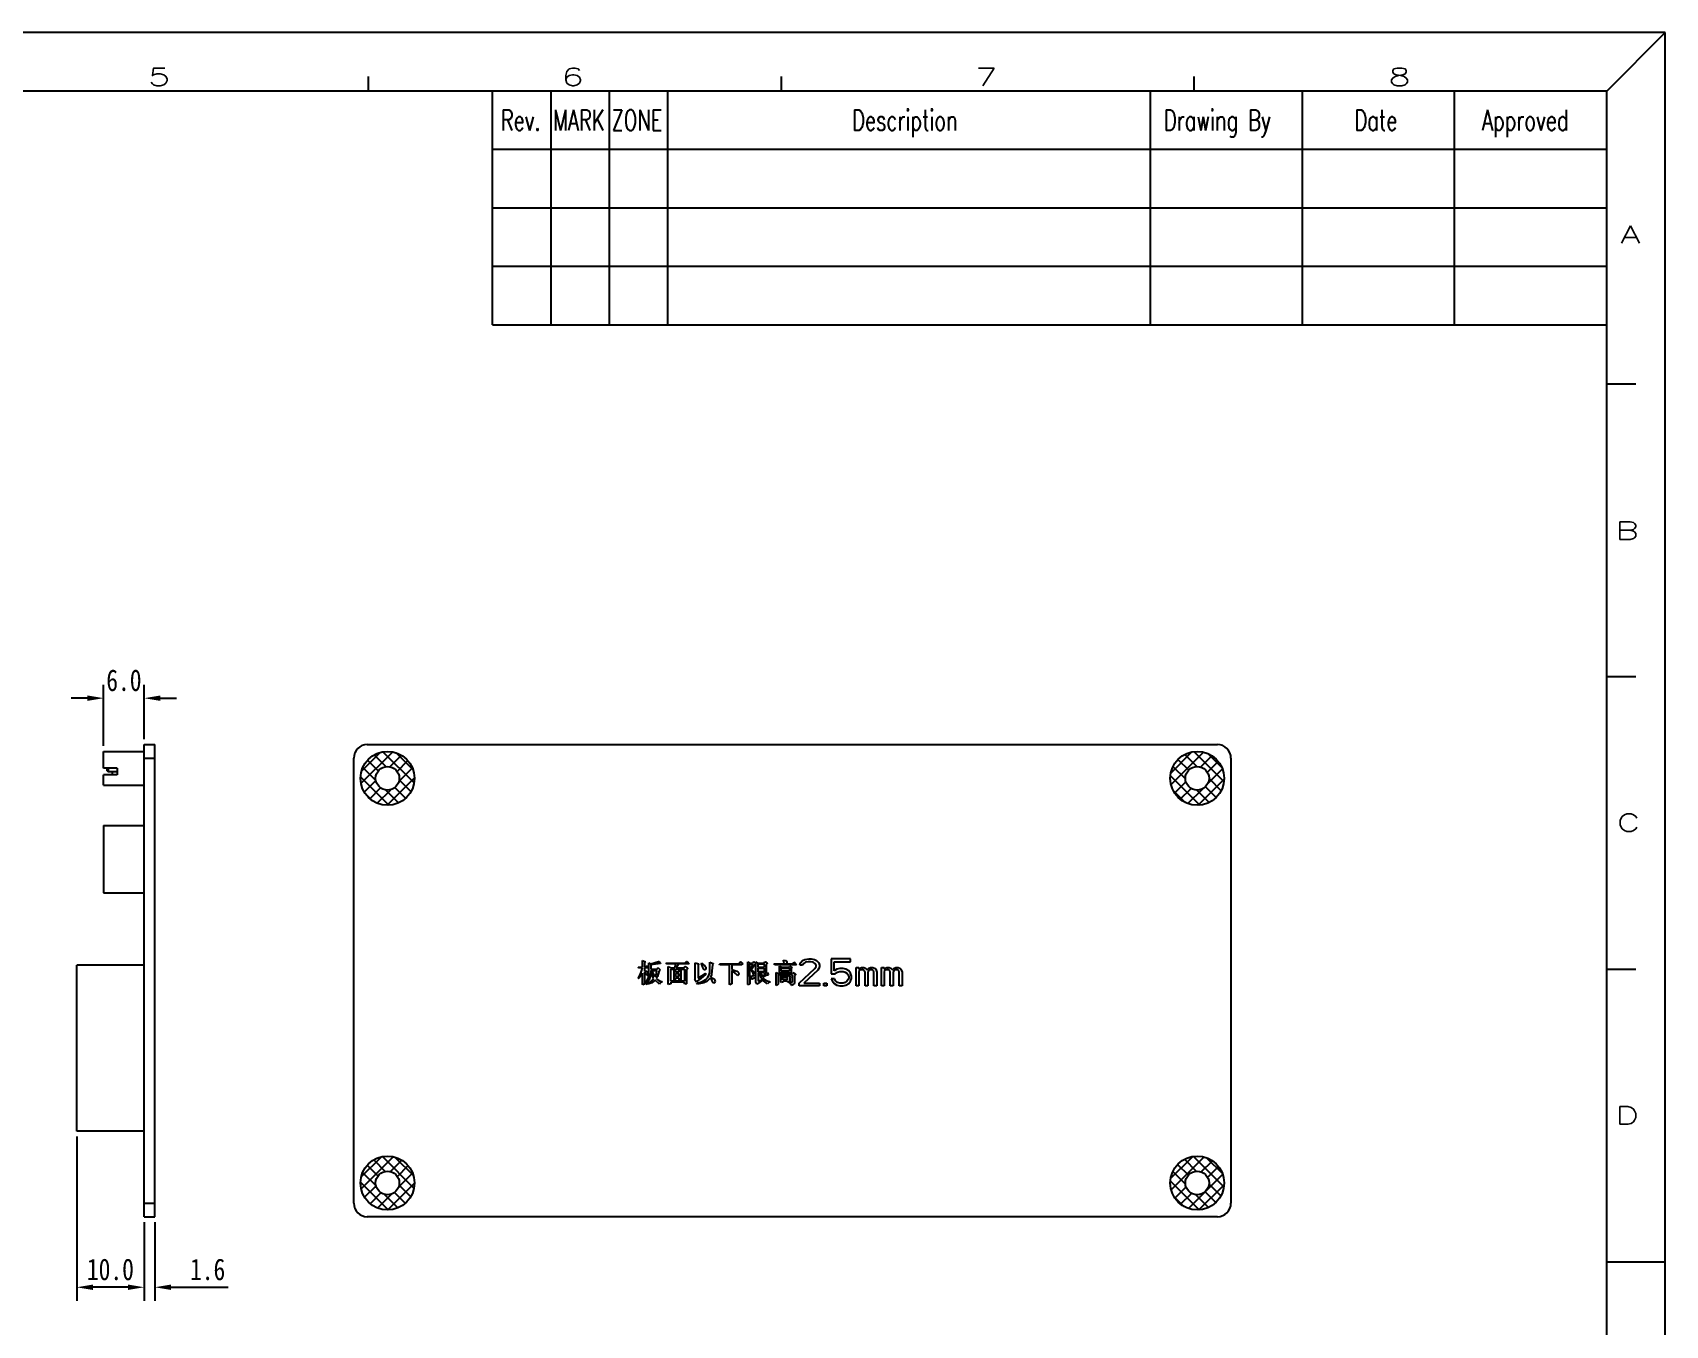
# Model space of a CAD drawing. Header units: inches. Extents: x 716 to 1232, y -1720 to -1356.
# Drawn here: x 989.6 to 1231.6, y -1547.6 to -1355.9 of the extents above; entities that cross this region are included whole.
import ezdxf

# ---------------------------------------------------------------- set-up
doc = ezdxf.new("R2010")
doc.units = ezdxf.units.IN
doc.header["$LTSCALE"] = 20
doc.header["$MEASUREMENT"] = 0
doc.header["$PDMODE"] = 3
doc.header["$PDSIZE"] = 0.3125
doc.linetypes.add('CENTER2', pattern=[28.575, 19.05, -3.175, 3.175, -3.175])
doc.layers.get('0').update_dxf_attribs({"linetype": 'CONTINUOUS'})
doc.layers.get('Defpoints').update_dxf_attribs({"linetype": 'CONTINUOUS'})
for name, color, linetype in [('01___PRT_ALL_DTM_PLN', 7, 'CONTINUOUS'), ('02___PRT_ALL_AXES', 7, 'CONTINUOUS'), ('03___PRT_ALL_CURVES', 7, 'CONTINUOUS'), ('TITLE', 5, 'CONTINUOUS')]:
    doc.layers.add(name, color=color, linetype=linetype)
doc.layers.add('CENTER', color=1, linetype='CENTER2', lineweight=15)
doc.styles.add('Design', font='', dxfattribs={"width": 0.8})
doc.styles.add('Form', font='romans.shx', dxfattribs={"width": 0.7})
doc.styles.get("Standard").update_dxf_attribs({"font": 'STSONG.TTF', "width": 0.8})
doc.styles.get('Design').set_extended_font_data('SimSun')
doc.dimstyles.get("Standard").update_dxf_attribs({"dimscale": 0.4, "dimtxt": 8, "dimasz": 6, "dimexe": 5, "dimexo": 2, "dimgap": 2.5, "dimtad": 1, "dimdec": 1, "dimzin": 4, "dimdsep": 46, "dimtxsty": 'Standard', "dimcen": 0.09, "dimclrd": 3, "dimclre": 3, "dimclrt": 3, "dimadec": 0, "dimazin": 0, "dimtp": 0.01, "dimtm": 0.01, "dimtfac": 1, "dimtdec": 1, "dimtix": 1, "dimtofl": 0, "dimtmove": 0, "dimatfit": 3, "dimfxl": 1, "dimtolj": 1, "dimtzin": 4, "dimarcsym": 0})

# ---------------------------------------------------------------- blocks, each defined once
blk = doc.blocks.new('10')
at = {"layer": 'TITLE', "color": 0}
for p, q in [((-816.31, -29.01), (-1113.31, -29.01)), ((-816.31, -29.01), (-821.3, -34.01)), ((-816.31, -239.02), (-816.31, -29.01))]:
    blk.add_line(p, q, dxfattribs=at)
at = {"layer": 'TITLE', "color": 5}
for p, q in [((-927.03, -34.01), (-927.03, -32.76)), ((-821.3, -34.01), (-1103.3, -34.01)), ((-916.44, -53.96), (-916.44, -34.01)), ((-911.45, -53.96), (-911.45, -34.01)), ((-911.45, -53.96), (-911.45, -34.01)), ((-906.46, -53.96), (-906.46, -34.01)), ((-901.46, -53.96), (-901.46, -34.01)), ((-860.26, -53.96), (-860.26, -34.01)), ((-847.27, -53.96), (-847.27, -34.01)), ((-834.29, -53.96), (-834.29, -34.01)), ((-821.3, -234.02), (-821.3, -34.01)), ((-821.3, -39), (-916.44, -39)), ((-821.3, -44), (-916.44, -44)), ((-821.3, -48.99), (-916.44, -48.99)), ((-916.44, -53.96), (-821.3, -53.96)), ((-821.3, -59.01), (-818.81, -59.01)), ((-821.3, -84.01), (-818.81, -84.01)), ((-821.3, -109.01), (-818.81, -109.01)), ((-821.3, -134.01), (-816.3, -134.01))]:
    blk.add_line(p, q, dxfattribs=at)
at = {"layer": 'TITLE', "color": 251}
for p, q in [((-891.78, -34.01), (-891.78, -32.76)), ((-856.53, -34.01), (-856.53, -32.76))]:
    blk.add_line(p, q, dxfattribs=at)
at = {"layer": 'TITLE', "color": 6, "style": 'Form', "width": 1.5}
for s, p in [('5', (-945.87, -33.54)), ('6', (-910.57, -33.54)), ('7', (-875.24, -33.54)), ('8', (-839.96, -33.54)), ('A', (-820.14, -47)), ('B', (-820.56, -72.3)), ('C', (-820.46, -97.25)), ('D', (-820.56, -122.26))]:
    blk.add_text(s, height=1.5, dxfattribs=at).set_placement(p)
at = {"layer": 'TITLE', "color": 0, "style": 'Form', "width": 0.7}
for s, p in [('Rev.', (-915.74, -37.36)), ('MARK', (-911.27, -37.36)), ('ZONE', (-906.28, -37.36)), ('Description', (-885.75, -37.36)), ('Drawing By', (-859.12, -37.36)), ('Date', (-842.86, -37.36)), ('Approved', (-831.96, -37.36))]:
    blk.add_text(s, height=1.748, dxfattribs=at).set_placement(p)
at = {"layer": 'TITLE', "color": 3, "ltscale": 10, "style": 'Design', "width": 0.8}
for tag, p in [('SCALE', (-843.55, -222.57)), ('SHEET', (-830.42, -227.68)), ('UNITS', (-909.5, -232.53)), ('REV', (-828.94, -232.54))]:
    blk.add_attdef(tag, p, '', height=2, dxfattribs=at)
blk = doc.blocks.new('*D20')
at = {"layer": '01___PRT_ALL_DTM_PLN', "color": 3, "lineweight": -2, "transparency": 16777216}
for p, q in [((996.14, -1519.55), (996.14, -1543.91)), ((1006.14, -1532.25), (1006.14, -1543.91)), ((1003.74, -1541.91), (998.54, -1541.91))]:
    blk.add_line(p, q, dxfattribs=at)
at = {"layer": '01___PRT_ALL_DTM_PLN', "color": 3, "transparency": 16777216}
for points in [[(998.54, -1541.51), (998.54, -1542.31), (996.14, -1541.91)], [(1003.74, -1542.31), (1003.74, -1541.51), (1006.14, -1541.91)]]:
    blk.add_solid(points, dxfattribs=at)
at = {"layer": 'Defpoints', "color": 0, "transparency": 16777216}
for p in [(996.14, -1518.75), (1006.14, -1531.45), (996.14, -1541.91)]:
    blk.add_point(p, dxfattribs=at)
at = {"layer": '01___PRT_ALL_DTM_PLN', "color": 3, "transparency": 16777216, "insert": (1001.14, -1539.28), "char_height": 3.2, "attachment_point": 5}
blk.add_mtext('\\A1;10.0', dxfattribs=at)
blk = doc.blocks.new('*D21')
at = {"layer": '01___PRT_ALL_DTM_PLN', "color": 3, "lineweight": -2, "transparency": 16777216}
for p, q in [((1006.14, -1532.25), (1006.14, -1543.91)), ((1007.74, -1532.25), (1007.74, -1543.91)), ((1003.74, -1541.91), (1001.34, -1541.91)), ((1010.14, -1541.91), (1018.57, -1541.91))]:
    blk.add_line(p, q, dxfattribs=at)
at = {"layer": '01___PRT_ALL_DTM_PLN', "color": 3, "transparency": 16777216}
for points in [[(1003.74, -1542.31), (1003.74, -1541.51), (1006.14, -1541.91)], [(1010.14, -1541.51), (1010.14, -1542.31), (1007.74, -1541.91)]]:
    blk.add_solid(points, dxfattribs=at)
at = {"layer": 'Defpoints', "color": 0, "transparency": 16777216}
for p in [(1006.14, -1531.45), (1007.74, -1531.45), (1007.74, -1541.91)]:
    blk.add_point(p, dxfattribs=at)
at = {"layer": '01___PRT_ALL_DTM_PLN', "color": 3, "transparency": 16777216, "insert": (1015.55, -1539.28), "char_height": 3.2, "attachment_point": 5}
blk.add_mtext('\\A1;1.6', dxfattribs=at)
blk = doc.blocks.new('*D22')
at = {"layer": '01___PRT_ALL_DTM_PLN', "color": 3, "lineweight": -2, "transparency": 16777216}
for p, q in [((1000.14, -1461.65), (1000.14, -1452.57)), ((1006.14, -1460.65), (1006.14, -1452.57)), ((997.74, -1454.57), (995.34, -1454.57)), ((1008.54, -1454.57), (1010.94, -1454.57))]:
    blk.add_line(p, q, dxfattribs=at)
at = {"layer": '01___PRT_ALL_DTM_PLN', "color": 3, "transparency": 16777216}
for points in [[(997.74, -1454.97), (997.74, -1454.17), (1000.14, -1454.57)], [(1008.54, -1454.17), (1008.54, -1454.97), (1006.14, -1454.57)]]:
    blk.add_solid(points, dxfattribs=at)
at = {"layer": 'Defpoints', "color": 0, "transparency": 16777216}
for p in [(1000.14, -1454.57), (1000.14, -1462.45), (1006.14, -1461.45)]:
    blk.add_point(p, dxfattribs=at)
at = {"layer": '01___PRT_ALL_DTM_PLN', "color": 3, "transparency": 16777216, "insert": (1003.14, -1451.93), "char_height": 3.2, "attachment_point": 5}
blk.add_mtext('\\A1;6.0', dxfattribs=at)

msp = doc.modelspace()

# ---------------------------------------------------------------- hatches: boundary and pattern name
at = {"layer": '01___PRT_ALL_DTM_PLN'}
h = msp.add_hatch(dxfattribs=at)
h.set_pattern_fill('ANSI37', color=4, scale=10, style=0)
h.set_pattern_definition([(45, (-338.3604, 14.6099), (-0.8838835, 0.8838835), []), (135, (-338.3604, 14.6099), (-0.8838835, -0.8838835), [])])
h.paths.add_polyline_path([(1038.2, -1466.45, 1), (1046.2, -1466.45, 1)])
h.paths.add_polyline_path([(1043.95, -1466.45, -1), (1040.45, -1466.45, -1)], flags=16)
h.paths.add_polyline_path([(1158.2, -1466.45, 1), (1166.2, -1466.45, 1)])
h.paths.add_polyline_path([(1163.95, -1466.45, -1), (1160.45, -1466.45, -1)], flags=16)
h.paths.add_polyline_path([(1038.2, -1526.45, 1), (1046.2, -1526.45, 1)])
h.paths.add_polyline_path([(1043.95, -1526.45, -1), (1040.45, -1526.45, -1)], flags=16)
h.paths.add_polyline_path([(1158.2, -1526.45, 1), (1166.2, -1526.45, 1)])
h.paths.add_polyline_path([(1163.95, -1526.45, -1), (1160.45, -1526.45, -1)], flags=16)

# ---------------------------------------------------------------- linework, layer by layer
at = {"color": 7, "linetype": 'Continuous'}
for p, q in [((1000.14, -1464.95), (1000.14, -1462.45)), ((1000.14, -1462.45), (1006.14, -1462.45)), ((1006.14, -1531.45), (1006.14, -1461.45)), ((1006.14, -1461.45), (1007.74, -1461.45)), ((1006.14, -1463.45), (1007.74, -1463.45)), ((1007.74, -1531.45), (1007.74, -1461.45)), ((1037.2, -1529.45), (1037.2, -1463.45)), ((1039.2, -1461.45), (1165.2, -1461.45)), ((1167.2, -1463.45), (1167.2, -1529.45)), ((1002.14, -1464.95), (1000.14, -1464.95)), ((1000.14, -1467.45), (1000.14, -1465.95)), ((1002.14, -1465.95), (1000.14, -1465.95)), ((1000.64, -1465.05), (1000.84, -1464.95)), ((1000.64, -1465.35), (1000.64, -1465.05)), ((1000.64, -1465.35), (1000.84, -1465.45)), ((1000.84, -1465.45), (1000.84, -1464.95)), ((1000.84, -1465.45), (1002.14, -1465.45)), ((1001.44, -1465.95), (1001.44, -1465.45)), ((1002.14, -1464.95), (1002.14, -1465.95)), ((1000.14, -1467.45), (1006.14, -1467.45)), ((1000.14, -1473.45), (1000.14, -1483.45)), ((1000.14, -1473.45), (1006.14, -1473.45)), ((1000.14, -1483.45), (1006.14, -1483.45)), ((996.14, -1518.75), (996.14, -1494.15)), ((1006.14, -1494.15), (996.14, -1494.15)), ((1006.14, -1518.75), (996.14, -1518.75)), ((1006.14, -1529.45), (1007.74, -1529.45)), ((1006.14, -1531.45), (1007.74, -1531.45)), ((1165.2, -1531.45), (1039.2, -1531.45))]:
    msp.add_line(p, q, dxfattribs=at)
for centre, start, end in [((1039.2, -1463.45), 90, 180), ((1165.2, -1463.45), 0, 90), ((1039.2, -1529.45), 180, 270), ((1165.2, -1529.45), 270, 0)]:
    msp.add_arc(centre, 2, start, end, dxfattribs=at)
at = {"layer": '01___PRT_ALL_DTM_PLN', "color": 3}
for centre in [(1042.2, -1466.45), (1162.2, -1466.45), (1042.2, -1526.45), (1162.2, -1526.45)]:
    msp.add_circle(centre, 4, dxfattribs=at)
at = {"layer": '02___PRT_ALL_AXES', "color": 7, "linetype": 'Continuous'}
for centre in [(1042.2, -1466.45), (1162.2, -1466.45), (1042.2, -1526.45), (1162.2, -1526.45)]:
    msp.add_circle(centre, 1.75, dxfattribs=at)
at = {"layer": '03___PRT_ALL_CURVES', "color": 40, "linetype": 'Continuous'}
for p, q in [((1079.41, -1494.55), (1079.35, -1494.43)), ((1079.35, -1494.43), (1079.98, -1494.43)), ((1079.98, -1494.55), (1079.41, -1494.55)), ((1079.66, -1495.57), (1079.85, -1495.06)), ((1079.98, -1495.32), (1079.79, -1495.7)), ((1079.85, -1495.06), (1079.98, -1494.55)), ((1079.98, -1494.43), (1079.98, -1493.48)), ((1079.98, -1493.48), (1080.43, -1493.67)), ((1079.98, -1497.03), (1079.98, -1495.32)), ((1080.43, -1493.67), (1080.3, -1493.86)), ((1080.3, -1493.86), (1080.3, -1494.43)), ((1080.3, -1494.43), (1080.49, -1494.43)), ((1080.3, -1494.55), (1080.3, -1495)), ((1080.87, -1494.55), (1080.3, -1494.55)), ((1080.3, -1495), (1080.55, -1495.06)), ((1080.3, -1495.13), (1080.3, -1496.97)), ((1080.49, -1495.32), (1080.3, -1495.13)), ((1080.49, -1494.43), (1080.62, -1494.24)), ((1080.55, -1495.51), (1080.49, -1495.32)), ((1080.55, -1495.06), (1080.74, -1495.19)), ((1080.62, -1494.24), (1080.68, -1494.24)), ((1080.68, -1494.24), (1080.87, -1494.49)), ((1080.74, -1495.19), (1080.87, -1495.44)), ((1080.87, -1494.49), (1080.87, -1494.55)), ((1080.93, -1495.51), (1080.93, -1493.79)), ((1080.93, -1493.79), (1081.25, -1493.98)), ((1081.25, -1494.94), (1081.19, -1495.76)), ((1081.25, -1493.98), (1082.39, -1493.6)), ((1082.65, -1493.92), (1081.25, -1494.11)), ((1081.25, -1494.11), (1081.25, -1494.75)), ((1081.25, -1494.75), (1082.14, -1494.75)), ((1081.38, -1494.94), (1081.25, -1494.94)), ((1081.44, -1495.51), (1081.38, -1494.94)), ((1081.51, -1495.19), (1081.51, -1494.94)), ((1081.51, -1494.94), (1082.08, -1494.94)), ((1081.7, -1495.63), (1081.51, -1495.19)), ((1082.08, -1494.94), (1082.01, -1495.38)), ((1082.14, -1494.75), (1082.27, -1494.55)), ((1082.27, -1494.55), (1082.33, -1494.55)), ((1082.33, -1494.55), (1082.59, -1494.87)), ((1082.46, -1495), (1082.33, -1495.51)), ((1082.39, -1493.6), (1082.46, -1493.6)), ((1082.46, -1493.6), (1082.65, -1493.86)), ((1082.59, -1494.87), (1082.46, -1495)), ((1082.65, -1493.86), (1082.65, -1493.92)), ((1083.6, -1493.98), (1083.47, -1493.86)), ((1083.47, -1493.86), (1086.27, -1493.86)), ((1084.93, -1493.98), (1083.6, -1493.98)), ((1083.79, -1496.97), (1083.79, -1494.36)), ((1083.79, -1494.36), (1084.24, -1494.55)), ((1084.17, -1496.52), (1084.17, -1494.75)), ((1084.17, -1494.75), (1084.62, -1494.75)), ((1084.24, -1494.55), (1084.81, -1494.55)), ((1084.62, -1494.75), (1084.62, -1496.52)), ((1084.81, -1494.55), (1084.93, -1493.98)), ((1084.87, -1495.19), (1084.87, -1494.75)), ((1084.87, -1494.75), (1085.38, -1494.75)), ((1085.38, -1495.19), (1084.87, -1495.19)), ((1085.32, -1493.98), (1085, -1494.55)), ((1085, -1494.55), (1086.14, -1494.55)), ((1086.9, -1493.98), (1085.32, -1493.98)), ((1085.38, -1494.75), (1085.38, -1495.19)), ((1085.7, -1496.52), (1085.7, -1494.75)), ((1085.7, -1494.75), (1086.2, -1494.75)), ((1086.14, -1494.55), (1086.27, -1494.36)), ((1086.2, -1494.75), (1086.2, -1496.52)), ((1086.27, -1493.86), (1086.52, -1493.6)), ((1086.27, -1494.36), (1086.33, -1494.36)), ((1086.33, -1494.36), (1086.65, -1494.62)), ((1086.52, -1493.6), (1086.59, -1493.6)), ((1086.65, -1494.68), (1086.52, -1494.81)), ((1086.52, -1494.81), (1086.52, -1496.9)), ((1086.59, -1493.6), (1086.9, -1493.98)), ((1086.65, -1494.62), (1086.65, -1494.68)), ((1087.79, -1496.27), (1087.79, -1493.79)), ((1087.79, -1493.79), (1088.3, -1493.98)), ((1088.3, -1494.05), (1088.24, -1494.17)), ((1088.24, -1494.17), (1088.24, -1496.08)), ((1088.3, -1493.98), (1088.3, -1494.05)), ((1088.68, -1493.92), (1088.74, -1493.86)), ((1088.74, -1493.98), (1088.68, -1493.92)), ((1088.74, -1493.86), (1089.25, -1494.24)), ((1088.93, -1494.43), (1088.74, -1493.98)), ((1089, -1494.68), (1088.93, -1494.43)), ((1089.06, -1494.81), (1089, -1494.68)), ((1089.19, -1494.87), (1089.06, -1494.81)), ((1089.25, -1494.87), (1089.19, -1494.87)), ((1089.25, -1494.24), (1089.38, -1494.43)), ((1089.38, -1494.75), (1089.25, -1494.87)), ((1089.38, -1494.43), (1089.38, -1494.75)), ((1089.82, -1495.7), (1089.95, -1495.25)), ((1089.95, -1495.25), (1089.95, -1493.73)), ((1089.95, -1493.73), (1090.46, -1493.92)), ((1090.27, -1495), (1090.2, -1495.57)), ((1090.39, -1494.11), (1090.27, -1495)), ((1090.46, -1493.98), (1090.39, -1494.11)), ((1090.46, -1493.92), (1090.46, -1493.98)), ((1091.47, -1494.11), (1091.41, -1493.98)), ((1091.41, -1493.98), (1094.27, -1493.98)), ((1092.87, -1494.11), (1091.47, -1494.11)), ((1092.87, -1497.03), (1092.87, -1494.11)), ((1093.25, -1494.11), (1093.25, -1494.81)), ((1094.71, -1494.11), (1093.25, -1494.11)), ((1093.25, -1494.81), (1093.95, -1495.06)), ((1093.25, -1495), (1093.25, -1496.9)), ((1093.38, -1495.06), (1093.25, -1495)), ((1093.76, -1495.38), (1093.38, -1495.06)), ((1093.95, -1495.06), (1094.14, -1495.13)), ((1094.14, -1495.13), (1094.2, -1495.25)), ((1094.2, -1495.25), (1094.27, -1495.44)), ((1094.27, -1493.98), (1094.46, -1493.67)), ((1094.46, -1493.67), (1094.52, -1493.67)), ((1094.52, -1493.67), (1094.84, -1493.98)), ((1094.84, -1493.98), (1094.71, -1494.11)), ((1095.6, -1497.03), (1095.6, -1493.67)), ((1095.6, -1493.67), (1095.92, -1493.86)), ((1095.92, -1493.86), (1096.3, -1493.86)), ((1095.92, -1495.82), (1095.92, -1493.98)), ((1095.92, -1493.98), (1096.3, -1493.98)), ((1096.3, -1493.98), (1096.05, -1494.81)), ((1096.05, -1494.81), (1096.05, -1494.87)), ((1096.05, -1494.87), (1096.3, -1495.13)), ((1096.62, -1494.11), (1096.17, -1494.81)), ((1096.17, -1494.81), (1096.49, -1495.13)), ((1096.3, -1493.86), (1096.43, -1493.67)), ((1096.3, -1495.13), (1096.36, -1495.38)), ((1096.43, -1493.67), (1096.49, -1493.67)), ((1096.49, -1493.67), (1096.81, -1493.92)), ((1096.49, -1495.13), (1096.68, -1495.38)), ((1096.81, -1493.98), (1096.62, -1494.11)), ((1096.81, -1496.65), (1096.81, -1493.67)), ((1096.81, -1493.67), (1097.12, -1493.86)), ((1097.12, -1493.86), (1098.01, -1493.86)), ((1097.12, -1494.49), (1097.12, -1493.98)), ((1097.12, -1493.98), (1098.01, -1493.98)), ((1098.01, -1494.49), (1097.12, -1494.49)), ((1097.12, -1495.13), (1097.12, -1494.62)), ((1097.12, -1494.62), (1098.01, -1494.62)), ((1098.01, -1495.13), (1097.12, -1495.13)), ((1097.12, -1495.25), (1097.12, -1496.52)), ((1097.38, -1495.25), (1097.12, -1495.25)), ((1097.44, -1495.57), (1097.38, -1495.25)), ((1097.51, -1495.25), (1097.63, -1495.57)), ((1098.01, -1495.25), (1097.51, -1495.25)), ((1098.01, -1493.86), (1098.14, -1493.67)), ((1098.01, -1493.98), (1098.01, -1494.49)), ((1098.01, -1494.62), (1098.01, -1495.13)), ((1098.01, -1495.38), (1098.01, -1495.25)), ((1098.33, -1495.25), (1098.08, -1495.38)), ((1098.14, -1493.67), (1098.2, -1493.67)), ((1098.2, -1493.67), (1098.46, -1493.86)), ((1098.46, -1493.92), (1098.33, -1494.05)), ((1098.33, -1494.05), (1098.33, -1495.25)), ((1098.33, -1495.38), (1098.39, -1495.25)), ((1098.39, -1495.25), (1098.46, -1495.25)), ((1098.46, -1493.86), (1098.46, -1493.92)), ((1098.46, -1495.25), (1098.65, -1495.57)), ((1099.6, -1494.11), (1099.47, -1493.98)), ((1099.47, -1493.98), (1102.33, -1493.98)), ((1102.84, -1494.11), (1099.6, -1494.11)), ((1099.79, -1497.16), (1099.79, -1495.25)), ((1099.79, -1495.25), (1100.11, -1495.38)), ((1100.3, -1495.32), (1100.3, -1494.3)), ((1100.3, -1494.3), (1100.62, -1494.43)), ((1100.55, -1495.25), (1100.3, -1495.32)), ((1100.55, -1495), (1100.55, -1494.55)), ((1100.55, -1494.55), (1101.76, -1494.55)), ((1101.76, -1495), (1100.55, -1495)), ((1100.55, -1495.13), (1100.55, -1495.25)), ((1101.76, -1495.13), (1100.55, -1495.13)), ((1100.62, -1494.43), (1101.7, -1494.43)), ((1100.87, -1493.48), (1100.87, -1493.41)), ((1100.87, -1493.41), (1101.19, -1493.48)), ((1100.93, -1493.6), (1100.87, -1493.48)), ((1101, -1493.92), (1100.93, -1493.6)), ((1101.06, -1493.98), (1101, -1493.92)), ((1101.19, -1493.48), (1101.32, -1493.54)), ((1101.32, -1493.54), (1101.38, -1493.73)), ((1101.38, -1493.79), (1101.32, -1493.98)), ((1101.38, -1493.73), (1101.38, -1493.79)), ((1101.7, -1494.43), (1101.82, -1494.3)), ((1101.76, -1494.55), (1101.76, -1495)), ((1101.76, -1495.25), (1101.76, -1495.13)), ((1101.82, -1495.32), (1101.76, -1495.25)), ((1101.82, -1494.3), (1102.14, -1494.49)), ((1102.01, -1495.19), (1101.82, -1495.32)), ((1102.14, -1494.55), (1102.01, -1494.68)), ((1102.01, -1494.68), (1102.01, -1495.19)), ((1102.14, -1494.49), (1102.14, -1494.55)), ((1102.14, -1495.38), (1102.27, -1495.25)), ((1102.27, -1495.25), (1102.65, -1495.51)), ((1102.33, -1493.98), (1102.46, -1493.73)), ((1102.46, -1493.73), (1102.52, -1493.73)), ((1102.52, -1493.73), (1102.84, -1494.11)), ((1103.22, -1496.8), (1105.55, -1494.67)), ((1103.3, -1494.16), (1103.39, -1493.82)), ((1103.72, -1494.16), (1103.3, -1494.16)), ((1103.39, -1493.82), (1103.72, -1493.48)), ((1103.72, -1493.48), (1104.05, -1493.31)), ((1103.89, -1493.9), (1103.72, -1494.16)), ((1104.14, -1493.73), (1103.89, -1493.9)), ((1105.97, -1494.92), (1103.89, -1496.8)), ((1104.05, -1493.31), (1104.64, -1493.22)), ((1104.55, -1493.65), (1104.14, -1493.73)), ((1104.89, -1493.65), (1104.55, -1493.65)), ((1104.64, -1493.22), (1104.97, -1493.22)), ((1105.3, -1493.73), (1104.89, -1493.65)), ((1104.97, -1493.22), (1105.47, -1493.31)), ((1105.55, -1493.9), (1105.3, -1493.73)), ((1105.47, -1493.31), (1105.8, -1493.48)), ((1105.72, -1494.16), (1105.55, -1493.9)), ((1105.55, -1494.67), (1105.72, -1494.33)), ((1105.72, -1494.33), (1105.72, -1494.16)), ((1105.8, -1493.48), (1106.14, -1493.82)), ((1106.14, -1494.67), (1105.97, -1494.92)), ((1106.14, -1493.82), (1106.22, -1494.16)), ((1106.22, -1494.33), (1106.14, -1494.67)), ((1106.22, -1494.16), (1106.22, -1494.33)), ((1110.8, -1493.22), (1107.97, -1493.22)), ((1107.97, -1493.22), (1107.97, -1495.43)), ((1108.39, -1493.65), (1110.8, -1493.65)), ((1108.39, -1495.01), (1108.39, -1493.65)), ((1108.8, -1494.75), (1108.39, -1495.01)), ((1108.55, -1495.43), (1108.89, -1495.18)), ((1109.22, -1494.67), (1108.8, -1494.75)), ((1108.89, -1495.18), (1109.22, -1495.09)), ((1109.72, -1494.67), (1109.22, -1494.67)), ((1109.22, -1495.09), (1109.72, -1495.09)), ((1110.14, -1494.75), (1109.72, -1494.67)), ((1109.72, -1495.09), (1110.05, -1495.18)), ((1110.05, -1495.18), (1110.3, -1495.35)), ((1110.55, -1495.01), (1110.14, -1494.75)), ((1110.8, -1495.35), (1110.55, -1495.01)), ((1110.8, -1493.65), (1110.8, -1493.22)), ((1111.64, -1494.5), (1112.05, -1494.5)), ((1111.64, -1497.22), (1111.64, -1494.5)), ((1112.05, -1494.5), (1112.05, -1494.75)), ((1112.05, -1494.75), (1112.22, -1494.58)), ((1112.22, -1494.92), (1112.05, -1495.09)), ((1112.05, -1495.09), (1112.05, -1497.22)), ((1112.22, -1494.58), (1112.47, -1494.5)), ((1112.47, -1494.84), (1112.22, -1494.92)), ((1112.47, -1494.5), (1112.8, -1494.5)), ((1112.64, -1494.84), (1112.47, -1494.84)), ((1112.8, -1494.92), (1112.64, -1494.84)), ((1112.8, -1494.5), (1113.05, -1494.58)), ((1112.89, -1495.01), (1112.8, -1494.92)), ((1112.97, -1495.18), (1112.89, -1495.01)), ((1112.97, -1497.22), (1112.97, -1495.18)), ((1113.05, -1494.58), (1113.3, -1494.84)), ((1113.3, -1494.84), (1113.55, -1494.58)), ((1113.47, -1495.01), (1113.39, -1495.18)), ((1113.39, -1495.18), (1113.39, -1497.22)), ((1113.55, -1494.92), (1113.47, -1495.01)), ((1113.55, -1494.58), (1113.8, -1494.5)), ((1113.72, -1494.84), (1113.55, -1494.92)), ((1113.97, -1494.84), (1113.72, -1494.84)), ((1113.8, -1494.5), (1114.14, -1494.5)), ((1114.14, -1494.92), (1113.97, -1494.84)), ((1114.14, -1494.5), (1114.39, -1494.58)), ((1114.22, -1495.01), (1114.14, -1494.92)), ((1114.3, -1495.18), (1114.22, -1495.01)), ((1114.3, -1497.22), (1114.3, -1495.18)), ((1114.39, -1494.58), (1114.55, -1494.75)), ((1114.55, -1494.75), (1114.72, -1495.18)), ((1114.72, -1495.18), (1114.72, -1497.22)), ((1115.39, -1494.5), (1115.8, -1494.5)), ((1115.39, -1497.22), (1115.39, -1494.5)), ((1115.8, -1494.5), (1115.8, -1494.75)), ((1115.8, -1494.75), (1115.97, -1494.58)), ((1115.97, -1494.92), (1115.8, -1495.09)), ((1115.8, -1495.09), (1115.8, -1497.22)), ((1115.97, -1494.58), (1116.22, -1494.5)), ((1116.22, -1494.84), (1115.97, -1494.92)), ((1116.22, -1494.5), (1116.55, -1494.5)), ((1116.39, -1494.84), (1116.22, -1494.84)), ((1116.55, -1494.92), (1116.39, -1494.84)), ((1116.55, -1494.5), (1116.8, -1494.58)), ((1116.64, -1495.01), (1116.55, -1494.92)), ((1116.72, -1495.18), (1116.64, -1495.01)), ((1116.72, -1497.22), (1116.72, -1495.18)), ((1116.8, -1494.58), (1117.05, -1494.84)), ((1117.05, -1494.84), (1117.3, -1494.58)), ((1117.22, -1495.01), (1117.14, -1495.18)), ((1117.14, -1495.18), (1117.14, -1497.22)), ((1117.3, -1494.92), (1117.22, -1495.01)), ((1117.3, -1494.58), (1117.55, -1494.5)), ((1117.47, -1494.84), (1117.3, -1494.92)), ((1117.72, -1494.84), (1117.47, -1494.84)), ((1117.55, -1494.5), (1117.89, -1494.5)), ((1117.89, -1494.92), (1117.72, -1494.84)), ((1117.89, -1494.5), (1118.14, -1494.58)), ((1117.97, -1495.01), (1117.89, -1494.92)), ((1118.05, -1495.18), (1117.97, -1495.01)), ((1118.05, -1497.22), (1118.05, -1495.18)), ((1118.14, -1494.58), (1118.3, -1494.75)), ((1118.3, -1494.75), (1118.47, -1495.18)), ((1118.47, -1495.18), (1118.47, -1497.22)), ((1079.35, -1496.14), (1079.66, -1495.57)), ((1079.41, -1496.14), (1079.35, -1496.14)), ((1079.79, -1495.7), (1079.41, -1496.14)), ((1080.05, -1497.09), (1079.98, -1497.03)), ((1080.3, -1496.97), (1080.05, -1497.09)), ((1080.36, -1496.84), (1080.68, -1496.4)), ((1080.36, -1496.9), (1080.36, -1496.84)), ((1080.43, -1496.97), (1080.36, -1496.9)), ((1080.62, -1496.78), (1080.43, -1496.97)), ((1080.62, -1495.63), (1080.55, -1495.51)), ((1080.55, -1496.97), (1080.62, -1496.9)), ((1080.62, -1496.97), (1080.55, -1496.97)), ((1080.68, -1495.63), (1080.62, -1495.63)), ((1080.93, -1496.4), (1080.62, -1496.78)), ((1080.62, -1496.9), (1081.06, -1496.65)), ((1080.93, -1496.9), (1080.62, -1496.97)), ((1080.81, -1495.57), (1080.68, -1495.63)), ((1080.68, -1496.4), (1080.87, -1496.02)), ((1080.87, -1495.44), (1080.81, -1495.57)), ((1080.87, -1496.02), (1080.93, -1495.51)), ((1081.19, -1495.76), (1080.93, -1496.4)), ((1081.38, -1496.78), (1080.93, -1496.9)), ((1081.06, -1496.65), (1081.38, -1496.46)), ((1081.38, -1496.46), (1081.63, -1496.14)), ((1081.89, -1496.4), (1081.38, -1496.78)), ((1081.51, -1495.82), (1081.44, -1495.51)), ((1081.63, -1496.14), (1081.51, -1495.82)), ((1081.82, -1495.89), (1081.7, -1495.63)), ((1081.95, -1495.63), (1081.82, -1495.89)), ((1082.52, -1496.97), (1081.89, -1496.4)), ((1082.01, -1495.38), (1081.95, -1495.63)), ((1082.2, -1495.82), (1082.01, -1496.14)), ((1082.01, -1496.14), (1082.27, -1496.33)), ((1082.33, -1495.51), (1082.2, -1495.82)), ((1082.27, -1496.33), (1082.52, -1496.46)), ((1082.52, -1496.46), (1082.84, -1496.59)), ((1082.59, -1496.84), (1082.52, -1496.97)), ((1082.71, -1496.71), (1082.59, -1496.84)), ((1082.84, -1496.65), (1082.71, -1496.71)), ((1082.84, -1496.59), (1082.84, -1496.65)), ((1083.85, -1497.03), (1083.79, -1496.97)), ((1084.17, -1496.9), (1083.85, -1497.03)), ((1084.62, -1496.52), (1084.17, -1496.52)), ((1084.17, -1496.65), (1084.17, -1496.9)), ((1086.2, -1496.65), (1084.17, -1496.65)), ((1084.87, -1495.82), (1084.87, -1495.38)), ((1084.87, -1495.38), (1085.38, -1495.38)), ((1085.38, -1495.82), (1084.87, -1495.82)), ((1084.87, -1496.52), (1084.87, -1496.02)), ((1084.87, -1496.02), (1085.38, -1496.02)), ((1085.38, -1496.52), (1084.87, -1496.52)), ((1085.38, -1495.38), (1085.38, -1495.82)), ((1085.38, -1496.02), (1085.38, -1496.52)), ((1086.2, -1496.52), (1085.7, -1496.52)), ((1086.2, -1496.9), (1086.2, -1496.65)), ((1086.27, -1496.97), (1086.2, -1496.9)), ((1086.52, -1496.9), (1086.27, -1496.97)), ((1087.73, -1496.4), (1087.79, -1496.27)), ((1087.98, -1496.65), (1087.73, -1496.4)), ((1088.11, -1496.52), (1087.98, -1496.65)), ((1088.05, -1496.9), (1088.11, -1496.84)), ((1088.11, -1496.97), (1088.05, -1496.9)), ((1088.62, -1496.14), (1088.11, -1496.52)), ((1088.11, -1496.84), (1088.87, -1496.59)), ((1089.06, -1496.78), (1088.11, -1496.97)), ((1088.24, -1496.08), (1089.32, -1495.38)), ((1089.38, -1495.51), (1088.62, -1496.14)), ((1088.87, -1496.59), (1089.38, -1496.27)), ((1089.51, -1496.59), (1089.06, -1496.78)), ((1089.32, -1495.38), (1089.38, -1495.38)), ((1089.38, -1495.38), (1089.38, -1495.51)), ((1089.38, -1496.27), (1089.63, -1496.02)), ((1090.01, -1496.08), (1089.51, -1496.59)), ((1089.63, -1496.02), (1089.82, -1495.7)), ((1090.27, -1496.4), (1090.01, -1496.08)), ((1090.2, -1495.57), (1090.08, -1495.95)), ((1090.08, -1495.95), (1090.46, -1496.14)), ((1090.46, -1496.78), (1090.27, -1496.4)), ((1090.46, -1496.14), (1090.65, -1496.27)), ((1090.59, -1496.84), (1090.46, -1496.78)), ((1090.65, -1496.78), (1090.59, -1496.84)), ((1090.65, -1496.27), (1090.78, -1496.59)), ((1090.78, -1496.59), (1090.65, -1496.78)), ((1092.93, -1497.09), (1092.87, -1497.03)), ((1093.25, -1496.9), (1092.93, -1497.09)), ((1094.01, -1495.63), (1093.76, -1495.38)), ((1094.14, -1495.7), (1094.01, -1495.63)), ((1094.2, -1495.63), (1094.14, -1495.7)), ((1094.27, -1495.44), (1094.2, -1495.63)), ((1095.73, -1497.09), (1095.6, -1497.03)), ((1095.92, -1496.9), (1095.73, -1497.09)), ((1096.3, -1495.82), (1095.92, -1495.82)), ((1095.92, -1495.89), (1095.92, -1496.9)), ((1096.05, -1495.95), (1095.92, -1495.89)), ((1096.17, -1496.08), (1096.05, -1495.95)), ((1096.17, -1496.21), (1096.17, -1496.08)), ((1096.24, -1496.21), (1096.17, -1496.21)), ((1096.43, -1496.14), (1096.24, -1496.21)), ((1096.43, -1495.57), (1096.3, -1495.82)), ((1096.36, -1495.38), (1096.43, -1495.57)), ((1096.62, -1496.02), (1096.43, -1496.14)), ((1096.68, -1495.76), (1096.62, -1496.02)), ((1096.68, -1495.38), (1096.74, -1495.57)), ((1096.74, -1495.57), (1096.68, -1495.76)), ((1096.93, -1496.97), (1096.74, -1496.65)), ((1096.74, -1496.65), (1096.81, -1496.65)), ((1097.06, -1496.9), (1096.93, -1496.97)), ((1097.38, -1496.65), (1097.06, -1496.9)), ((1097.12, -1496.52), (1097.76, -1496.27)), ((1097.76, -1496.4), (1097.38, -1496.65)), ((1097.63, -1496.08), (1097.44, -1495.57)), ((1097.63, -1495.57), (1097.76, -1495.82)), ((1097.95, -1496.46), (1097.63, -1496.08)), ((1097.76, -1495.82), (1098.33, -1495.38)), ((1097.76, -1496.27), (1097.76, -1496.4)), ((1098.33, -1495.7), (1097.82, -1495.95)), ((1097.82, -1495.95), (1098.01, -1496.21)), ((1098.52, -1496.9), (1097.95, -1496.46)), ((1098.08, -1495.38), (1098.01, -1495.38)), ((1098.01, -1496.21), (1098.46, -1496.46)), ((1098.52, -1495.63), (1098.33, -1495.7)), ((1098.46, -1496.46), (1098.84, -1496.59)), ((1098.65, -1495.57), (1098.52, -1495.63)), ((1098.71, -1496.71), (1098.52, -1496.9)), ((1098.9, -1496.65), (1098.71, -1496.71)), ((1098.84, -1496.59), (1098.9, -1496.65)), ((1100.11, -1496.97), (1099.79, -1497.16)), ((1100.11, -1495.38), (1102.14, -1495.38)), ((1100.11, -1495.57), (1100.11, -1496.97)), ((1102.2, -1495.57), (1100.11, -1495.57)), ((1100.49, -1496.65), (1100.49, -1495.7)), ((1100.49, -1495.7), (1100.81, -1495.82)), ((1100.55, -1496.71), (1100.49, -1496.65)), ((1100.81, -1496.65), (1100.55, -1496.71)), ((1100.81, -1495.82), (1101.44, -1495.82)), ((1100.81, -1496.33), (1100.81, -1495.95)), ((1100.81, -1495.95), (1101.44, -1495.95)), ((1101.44, -1496.33), (1100.81, -1496.33)), ((1100.81, -1496.52), (1100.81, -1496.65)), ((1101.44, -1496.52), (1100.81, -1496.52)), ((1101.44, -1495.82), (1101.57, -1495.63)), ((1101.44, -1495.95), (1101.44, -1496.33)), ((1101.51, -1496.65), (1101.44, -1496.52)), ((1101.57, -1496.65), (1101.51, -1496.65)), ((1101.57, -1495.63), (1101.57, -1495.7)), ((1101.57, -1495.7), (1101.95, -1495.95)), ((1101.82, -1496.52), (1101.57, -1496.65)), ((1101.7, -1496.71), (1101.76, -1496.65)), ((1101.76, -1496.78), (1101.7, -1496.71)), ((1101.76, -1496.65), (1102.2, -1496.65)), ((1101.89, -1496.84), (1101.76, -1496.78)), ((1101.89, -1495.95), (1101.82, -1496.08)), ((1101.82, -1496.08), (1101.82, -1496.52)), ((1101.95, -1495.95), (1101.89, -1495.95)), ((1101.95, -1496.9), (1101.89, -1496.84)), ((1102.08, -1497.09), (1101.95, -1496.9)), ((1102.46, -1496.97), (1102.08, -1497.16)), ((1102.08, -1497.16), (1102.08, -1497.09)), ((1102.2, -1496.65), (1102.2, -1495.57)), ((1102.52, -1496.78), (1102.46, -1496.97)), ((1102.65, -1495.57), (1102.52, -1495.7)), ((1102.52, -1495.7), (1102.52, -1496.78)), ((1102.65, -1495.51), (1102.65, -1495.57)), ((1103.22, -1497.22), (1103.22, -1496.8)), ((1106.22, -1497.22), (1103.22, -1497.22)), ((1103.89, -1496.8), (1106.22, -1496.8)), ((1106.22, -1496.8), (1106.22, -1497.22)), ((1106.89, -1496.8), (1107.3, -1496.8)), ((1106.89, -1497.22), (1106.89, -1496.8)), ((1107.3, -1497.22), (1106.89, -1497.22)), ((1107.3, -1496.8), (1107.3, -1497.22)), ((1107.97, -1495.43), (1108.55, -1495.43)), ((1108.47, -1496.2), (1107.97, -1496.2)), ((1107.97, -1496.2), (1108.14, -1496.54)), ((1108.14, -1496.54), (1108.39, -1496.88)), ((1108.39, -1496.88), (1108.8, -1497.14)), ((1108.64, -1496.54), (1108.47, -1496.2)), ((1108.89, -1496.71), (1108.64, -1496.54)), ((1108.8, -1497.14), (1109.22, -1497.22)), ((1109.22, -1496.8), (1108.89, -1496.71)), ((1109.72, -1496.8), (1109.22, -1496.8)), ((1109.22, -1497.22), (1109.72, -1497.22)), ((1110.05, -1496.71), (1109.72, -1496.8)), ((1109.72, -1497.22), (1110.14, -1497.14)), ((1110.3, -1496.54), (1110.05, -1496.71)), ((1110.14, -1497.14), (1110.55, -1496.88)), ((1110.3, -1495.35), (1110.47, -1495.6)), ((1110.47, -1496.29), (1110.3, -1496.54)), ((1110.47, -1495.6), (1110.55, -1495.86)), ((1110.55, -1496.03), (1110.47, -1496.29)), ((1110.55, -1495.86), (1110.55, -1496.03)), ((1110.55, -1496.88), (1110.8, -1496.54)), ((1110.97, -1495.77), (1110.8, -1495.35)), ((1110.8, -1496.54), (1110.97, -1496.12)), ((1110.97, -1496.12), (1110.97, -1495.77)), ((1112.05, -1497.22), (1111.64, -1497.22)), ((1113.39, -1497.22), (1112.97, -1497.22)), ((1114.72, -1497.22), (1114.3, -1497.22)), ((1115.8, -1497.22), (1115.39, -1497.22)), ((1117.14, -1497.22), (1116.72, -1497.22)), ((1118.47, -1497.22), (1118.05, -1497.22))]:
    msp.add_line(p, q, dxfattribs=at)

# ---------------------------------------------------------------- block references
at = {"layer": 'CENTER', "color": 0, "xscale": 1.735603446644332, "yscale": 1.735603446644332, "zscale": 1.735603446644332}
msp.add_blockref('10', (2648.35, -1305.54), dxfattribs=at)

# ---------------------------------------------------------------- dimensions: what is measured, and where the dimension line sits
at = {"layer": '01___PRT_ALL_DTM_PLN', "color": 3}
for base, p1, p2, picture, middle in [((1000.14, -1454.57), (1006.14, -1461.45), (1000.14, -1462.45), '*D22', (1003.14, -1451.93)), ((996.14, -1541.91), (1006.14, -1531.45), (996.14, -1518.75), '*D20', (1001.14, -1539.28))]:
    dim = msp.add_linear_dim(base=base, p1=p1, p2=p2, dimstyle='Standard', dxfattribs=at)
    dim.commit()
    dim.dimension.update_dxf_attribs({"geometry": picture, "text_midpoint": middle})
dim = msp.add_linear_dim(base=(1007.74, -1541.91), p1=(1006.14, -1531.45), p2=(1007.74, -1531.45), dimstyle='Standard', dxfattribs=at)
dim.commit()
dim.dimension.update_dxf_attribs({"geometry": '*D21', "text_midpoint": (1015.55, -1541.91), "dimtype": 160})

doc.saveas('drawing.dxf')
